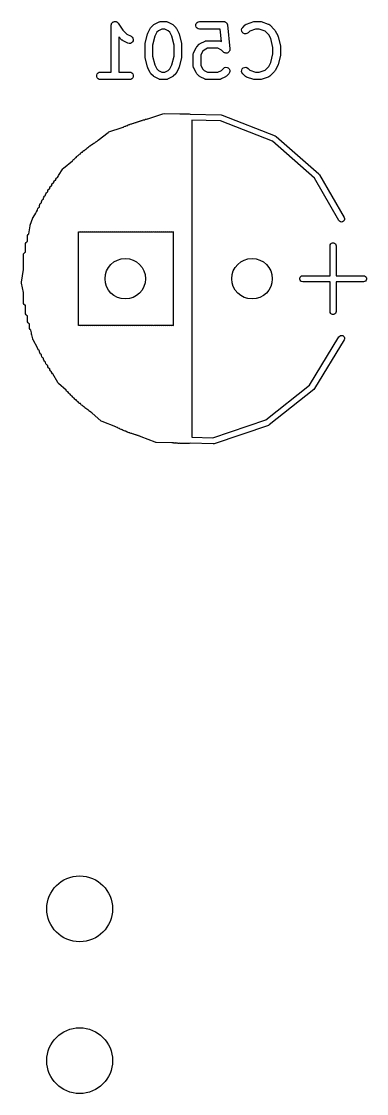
# Model space of a CAD drawing. Extents: x 25 to 326, y -201 to -21.
# Drawn here: x 276.35 to 283.16, y -132.15 to -110.97 of the extents above; entities that cross this region are included whole.
import ezdxf

# ---------------------------------------------------------------- set-up
doc = ezdxf.new("R2010")
doc.units = 0
doc.header["$MEASUREMENT"] = 0
doc.layers.add('BLACK', color=7, linetype='CONTINUOUS')

msp = doc.modelspace()

# ---------------------------------------------------------------- linework, layer by layer
at = {"layer": 'Black'}
for p, q in [((278.136, -111.002), (278.14, -110.994)), ((278.14, -110.994), (278.143, -110.992)), ((278.143, -110.992), (278.146, -110.988)), ((278.146, -110.988), (278.153, -110.983)), ((278.153, -110.983), (278.16, -110.977)), ((278.16, -110.977), (278.164, -110.976)), ((278.164, -110.976), (278.167, -110.974)), ((278.167, -110.974), (278.176, -110.972)), ((278.176, -110.972), (278.185, -110.969)), ((278.185, -110.969), (278.189, -110.969)), ((278.189, -110.969), (278.193, -110.968)), ((278.193, -110.968), (278.202, -110.969)), ((278.202, -110.969), (278.211, -110.969)), ((278.211, -110.969), (278.215, -110.97)), ((278.215, -110.97), (278.219, -110.97)), ((278.219, -110.97), (278.227, -110.974)), ((278.227, -110.974), (278.235, -110.977)), ((278.235, -110.977), (278.238, -110.98)), ((278.238, -110.98), (278.242, -110.982)), ((278.242, -110.982), (278.248, -110.988)), ((278.248, -110.988), (278.255, -110.994)), ((278.255, -110.994), (278.257, -110.998)), ((278.257, -110.998), (278.26, -111.001)), ((278.974, -111.023), (279.069, -110.975)), ((279.069, -110.975), (279.073, -110.974)), ((279.073, -110.974), (279.077, -110.972)), ((279.077, -110.972), (279.085, -110.97)), ((279.085, -110.97), (279.094, -110.968)), ((279.094, -110.968), (279.098, -110.968)), ((279.098, -110.968), (279.102, -110.967)), ((279.102, -110.967), (279.198, -110.967)), ((279.198, -110.967), (279.202, -110.968)), ((279.202, -110.968), (279.206, -110.968)), ((279.206, -110.968), (279.215, -110.97)), ((279.215, -110.97), (279.223, -110.972)), ((279.223, -110.972), (279.227, -110.974)), ((279.227, -110.974), (279.231, -110.975)), ((279.231, -110.975), (279.326, -111.023)), ((279.799, -111.005), (279.816, -110.985)), ((279.816, -110.985), (279.839, -110.972)), ((279.839, -110.972), (279.864, -110.967)), ((279.864, -110.967), (280.34, -110.967)), ((280.34, -110.967), (280.343, -110.968)), ((280.343, -110.968), (280.346, -110.968)), ((280.346, -110.968), (280.356, -110.97)), ((280.356, -110.97), (280.366, -110.972)), ((280.366, -110.972), (280.369, -110.973)), ((280.369, -110.973), (280.371, -110.974)), ((280.371, -110.974), (280.38, -110.98)), ((280.38, -110.98), (280.389, -110.985)), ((280.389, -110.985), (280.391, -110.987)), ((280.391, -110.987), (280.393, -110.989)), ((280.393, -110.989), (280.399, -110.997)), ((280.399, -110.997), (280.405, -111.005)), ((280.793, -111.019), (280.936, -110.971)), ((280.936, -110.971), (280.948, -110.969)), ((280.948, -110.969), (280.96, -110.967)), ((280.96, -110.967), (281.055, -110.967)), ((281.055, -110.967), (281.067, -110.969)), ((281.067, -110.969), (281.078, -110.971)), ((281.078, -110.971), (281.221, -111.019)), ((278.123, -111.034), (278.126, -111.026)), ((278.123, -111.038), (278.123, -111.034)), ((278.123, -111.042), (278.123, -111.038)), ((278.123, -111.967), (278.123, -111.042)), ((278.126, -111.026), (278.127, -111.017)), ((278.127, -111.017), (278.129, -111.013)), ((278.129, -111.013), (278.13, -111.009)), ((278.13, -111.009), (278.136, -111.002)), ((278.26, -111.001), (278.351, -111.137)), ((278.351, -111.137), (278.433, -111.219)), ((278.839, -111.215), (278.842, -111.207)), ((278.842, -111.207), (278.845, -111.199)), ((278.845, -111.199), (278.892, -111.104)), ((278.892, -111.104), (278.9, -111.094)), ((278.9, -111.094), (278.906, -111.085)), ((278.906, -111.085), (278.954, -111.037)), ((278.954, -111.037), (278.964, -111.03)), ((278.964, -111.03), (278.974, -111.023)), ((279.021, -111.182), (278.983, -111.259)), ((279.052, -111.152), (279.021, -111.182)), ((279.12, -111.117), (279.052, -111.152)), ((279.18, -111.117), (279.12, -111.117)), ((279.248, -111.152), (279.18, -111.117)), ((279.279, -111.182), (279.248, -111.152)), ((279.317, -111.259), (279.279, -111.182)), ((279.326, -111.023), (279.336, -111.03)), ((279.336, -111.03), (279.346, -111.037)), ((279.346, -111.037), (279.394, -111.085)), ((279.394, -111.085), (279.4, -111.094)), ((279.4, -111.094), (279.408, -111.104)), ((279.408, -111.104), (279.455, -111.199)), ((279.455, -111.199), (279.458, -111.207)), ((279.458, -111.207), (279.461, -111.215)), ((279.79, -111.029), (279.799, -111.005)), ((279.79, -111.055), (279.79, -111.029)), ((279.799, -111.08), (279.79, -111.055)), ((279.816, -111.1), (279.799, -111.08)), ((279.839, -111.113), (279.816, -111.1)), ((279.864, -111.117), (279.839, -111.113)), ((280.273, -111.117), (279.864, -111.117)), ((280.297, -111.366), (280.273, -111.117)), ((280.405, -111.005), (280.406, -111.008)), ((280.406, -111.008), (280.408, -111.01)), ((280.408, -111.01), (280.411, -111.02)), ((280.411, -111.02), (280.414, -111.029)), ((280.414, -111.029), (280.414, -111.032)), ((280.414, -111.032), (280.415, -111.035)), ((280.415, -111.035), (280.463, -111.511)), ((280.694, -111.131), (280.701, -111.106)), ((280.697, -111.157), (280.694, -111.131)), ((280.708, -111.181), (280.697, -111.157)), ((280.701, -111.106), (280.716, -111.085)), ((280.726, -111.199), (280.708, -111.181)), ((280.716, -111.085), (280.764, -111.037)), ((280.75, -111.21), (280.726, -111.199)), ((280.776, -111.212), (280.75, -111.21)), ((280.764, -111.037), (280.767, -111.034)), ((280.767, -111.034), (280.77, -111.031)), ((280.77, -111.031), (280.778, -111.027)), ((280.801, -111.206), (280.776, -111.212)), ((280.778, -111.027), (280.785, -111.022)), ((280.785, -111.022), (280.789, -111.021)), ((280.789, -111.021), (280.793, -111.019)), ((280.822, -111.191), (280.801, -111.206)), ((280.857, -111.156), (280.822, -111.191)), ((280.972, -111.117), (280.857, -111.156)), ((281.043, -111.117), (280.972, -111.117)), ((281.157, -111.156), (281.043, -111.117)), ((281.231, -111.23), (281.157, -111.156)), ((281.221, -111.019), (281.225, -111.021)), ((281.225, -111.021), (281.229, -111.022)), ((281.229, -111.022), (281.237, -111.027)), ((281.237, -111.027), (281.244, -111.031)), ((281.244, -111.031), (281.247, -111.034)), ((281.247, -111.034), (281.251, -111.037)), ((281.251, -111.037), (281.346, -111.132)), ((281.346, -111.132), (281.353, -111.142)), ((281.353, -111.142), (281.36, -111.152)), ((281.36, -111.152), (281.408, -111.247)), ((278.335, -111.334), (278.273, -111.271)), ((278.273, -111.271), (278.273, -111.967)), ((278.345, -111.34), (278.335, -111.334)), ((278.355, -111.348), (278.345, -111.34)), ((278.45, -111.395), (278.355, -111.348)), ((278.433, -111.219), (278.517, -111.261)), ((278.475, -111.403), (278.45, -111.395)), ((278.501, -111.401), (278.475, -111.403)), ((278.525, -111.391), (278.501, -111.401)), ((278.517, -111.261), (278.538, -111.277)), ((278.544, -111.373), (278.525, -111.391)), ((278.538, -111.277), (278.552, -111.298)), ((278.555, -111.349), (278.544, -111.373)), ((278.552, -111.298), (278.558, -111.324)), ((278.558, -111.324), (278.555, -111.349)), ((278.789, -111.423), (278.791, -111.414)), ((278.791, -111.414), (278.792, -111.405)), ((278.792, -111.405), (278.839, -111.215)), ((278.983, -111.259), (278.939, -111.433)), ((279.361, -111.433), (279.317, -111.259)), ((279.461, -111.215), (279.508, -111.405)), ((279.508, -111.405), (279.509, -111.414)), ((279.509, -111.414), (279.511, -111.423)), ((279.811, -111.466), (279.859, -111.418)), ((279.859, -111.418), (279.869, -111.411)), ((279.869, -111.411), (279.878, -111.404)), ((279.878, -111.404), (279.974, -111.356)), ((279.974, -111.356), (279.978, -111.355)), ((279.978, -111.355), (279.981, -111.353)), ((279.981, -111.353), (279.99, -111.351)), ((279.99, -111.351), (279.999, -111.349)), ((279.999, -111.349), (280.003, -111.349)), ((280.003, -111.349), (280.007, -111.348)), ((280.007, -111.348), (280.245, -111.348)), ((280.245, -111.348), (280.249, -111.349)), ((280.249, -111.349), (280.254, -111.349)), ((280.254, -111.349), (280.262, -111.351)), ((280.262, -111.351), (280.271, -111.353)), ((280.271, -111.353), (280.275, -111.355)), ((280.275, -111.355), (280.279, -111.356)), ((280.279, -111.356), (280.297, -111.366)), ((281.27, -111.307), (281.231, -111.23)), ((281.313, -111.48), (281.27, -111.307)), ((281.408, -111.247), (281.41, -111.255)), ((281.41, -111.255), (281.413, -111.262)), ((281.413, -111.262), (281.461, -111.453)), ((278.789, -111.661), (278.789, -111.423)), ((278.939, -111.433), (278.939, -111.652)), ((279.361, -111.652), (279.361, -111.433)), ((279.511, -111.423), (279.511, -111.661)), ((279.742, -111.605), (279.745, -111.597)), ((279.742, -111.61), (279.742, -111.605)), ((279.742, -111.614), (279.742, -111.61)), ((279.742, -111.852), (279.742, -111.614)), ((279.745, -111.597), (279.746, -111.588)), ((279.746, -111.588), (279.748, -111.584)), ((279.748, -111.584), (279.75, -111.58)), ((279.75, -111.58), (279.797, -111.485)), ((279.797, -111.485), (279.804, -111.475)), ((279.804, -111.475), (279.811, -111.466)), ((279.926, -111.563), (279.892, -111.632)), ((279.892, -111.632), (279.892, -111.834)), ((279.956, -111.533), (279.926, -111.563)), ((280.025, -111.498), (279.956, -111.533)), ((280.228, -111.498), (280.025, -111.498)), ((280.296, -111.533), (280.228, -111.498)), ((280.335, -111.572), (280.296, -111.533)), ((280.336, -111.572), (280.335, -111.572)), ((280.335, -111.572), (280.335, -111.572)), ((280.346, -111.579), (280.336, -111.572)), ((280.356, -111.587), (280.346, -111.579)), ((280.357, -111.587), (280.356, -111.587)), ((280.369, -111.59), (280.357, -111.587)), ((280.357, -111.587), (280.357, -111.587)), ((280.382, -111.593), (280.369, -111.59)), ((280.395, -111.592), (280.382, -111.593)), ((280.382, -111.593), (280.382, -111.593)), ((280.382, -111.593), (280.382, -111.593)), ((280.408, -111.591), (280.395, -111.592)), ((280.42, -111.585), (280.408, -111.591)), ((280.408, -111.591), (280.408, -111.591)), ((280.408, -111.591), (280.408, -111.591)), ((280.431, -111.58), (280.42, -111.585)), ((280.432, -111.579), (280.431, -111.58)), ((280.431, -111.58), (280.431, -111.58)), ((280.441, -111.57), (280.432, -111.579)), ((280.45, -111.562), (280.441, -111.57)), ((280.455, -111.549), (280.45, -111.561)), ((280.45, -111.561), (280.45, -111.561)), ((280.45, -111.561), (280.45, -111.562)), ((280.461, -111.538), (280.455, -111.549)), ((280.462, -111.524), (280.461, -111.537)), ((280.461, -111.537), (280.461, -111.538)), ((280.461, -111.538), (280.461, -111.538)), ((280.463, -111.512), (280.462, -111.524)), ((280.463, -111.511), (280.463, -111.512)), ((280.463, -111.512), (280.463, -111.512)), ((281.27, -111.778), (281.313, -111.605)), ((281.313, -111.605), (281.313, -111.48)), ((281.461, -111.632), (281.413, -111.822)), ((281.461, -111.453), (281.462, -111.462)), ((281.462, -111.623), (281.461, -111.632)), ((281.462, -111.462), (281.463, -111.471)), ((281.463, -111.614), (281.462, -111.623)), ((281.463, -111.471), (281.463, -111.614)), ((278.791, -111.67), (278.789, -111.661)), ((278.792, -111.68), (278.791, -111.67)), ((278.839, -111.87), (278.792, -111.68)), ((278.939, -111.652), (278.983, -111.826)), ((278.983, -111.826), (279.021, -111.903)), ((279.279, -111.903), (279.317, -111.826)), ((279.317, -111.826), (279.361, -111.652)), ((279.508, -111.68), (279.461, -111.87)), ((279.509, -111.67), (279.508, -111.68)), ((279.511, -111.661), (279.509, -111.67)), ((279.892, -111.834), (279.926, -111.903)), ((281.231, -111.855), (281.27, -111.778)), ((281.408, -111.838), (281.36, -111.933)), ((281.41, -111.83), (281.408, -111.838)), ((281.413, -111.822), (281.41, -111.83)), ((277.838, -112.029), (277.847, -112.005)), ((277.838, -112.055), (277.838, -112.029)), ((277.847, -112.08), (277.838, -112.055)), ((277.847, -112.005), (277.864, -111.985)), ((277.864, -111.985), (277.886, -111.972)), ((277.886, -111.972), (277.912, -111.967)), ((277.912, -111.967), (278.123, -111.967)), ((278.273, -111.967), (278.483, -111.967)), ((278.483, -111.967), (278.509, -111.972)), ((278.509, -111.972), (278.532, -111.985)), ((278.532, -111.985), (278.548, -112.005)), ((278.548, -112.005), (278.557, -112.029)), ((278.557, -112.055), (278.548, -112.08)), ((278.557, -112.029), (278.557, -112.055)), ((278.842, -111.878), (278.839, -111.87)), ((278.845, -111.885), (278.842, -111.878)), ((278.892, -111.981), (278.845, -111.885)), ((278.9, -111.99), (278.892, -111.981)), ((278.906, -112), (278.9, -111.99)), ((278.954, -112.048), (278.906, -112)), ((278.964, -112.055), (278.954, -112.048)), ((278.974, -112.062), (278.964, -112.055)), ((279.021, -111.903), (279.052, -111.933)), ((279.052, -111.933), (279.12, -111.967)), ((279.12, -111.967), (279.18, -111.967)), ((279.18, -111.967), (279.248, -111.933)), ((279.248, -111.933), (279.279, -111.903)), ((279.336, -112.055), (279.326, -112.062)), ((279.346, -112.048), (279.336, -112.055)), ((279.394, -112), (279.346, -112.048)), ((279.4, -111.99), (279.394, -112)), ((279.408, -111.981), (279.4, -111.99)), ((279.455, -111.885), (279.408, -111.981)), ((279.458, -111.878), (279.455, -111.885)), ((279.461, -111.87), (279.458, -111.878)), ((279.742, -111.856), (279.742, -111.852)), ((279.742, -111.86), (279.742, -111.856)), ((279.745, -111.869), (279.742, -111.86)), ((279.746, -111.878), (279.745, -111.869)), ((279.748, -111.881), (279.746, -111.878)), ((279.75, -111.885), (279.748, -111.881)), ((279.797, -111.981), (279.75, -111.885)), ((279.804, -111.99), (279.797, -111.981)), ((279.811, -112), (279.804, -111.99)), ((279.859, -112.048), (279.811, -112)), ((279.869, -112.055), (279.859, -112.048)), ((279.878, -112.062), (279.869, -112.055)), ((279.926, -111.903), (279.956, -111.933)), ((279.956, -111.933), (280.025, -111.967)), ((280.025, -111.967), (280.228, -111.967)), ((280.228, -111.967), (280.296, -111.933)), ((280.296, -111.933), (280.335, -111.894)), ((280.335, -111.894), (280.356, -111.879)), ((280.356, -111.879), (280.382, -111.872)), ((280.384, -112.055), (280.374, -112.062)), ((280.382, -111.872), (280.408, -111.875)), ((280.394, -112.048), (280.384, -112.055)), ((280.441, -112), (280.394, -112.048)), ((280.408, -111.875), (280.431, -111.886)), ((280.431, -111.886), (280.45, -111.904)), ((280.456, -111.979), (280.441, -112)), ((280.45, -111.904), (280.461, -111.928)), ((280.463, -111.954), (280.456, -111.979)), ((280.461, -111.928), (280.463, -111.954)), ((280.694, -111.954), (280.697, -111.928)), ((280.701, -111.979), (280.694, -111.954)), ((280.697, -111.928), (280.708, -111.904)), ((280.716, -112), (280.701, -111.979)), ((280.708, -111.904), (280.726, -111.886)), ((280.764, -112.048), (280.716, -112)), ((280.726, -111.886), (280.75, -111.875)), ((280.75, -111.875), (280.776, -111.872)), ((280.767, -112.05), (280.764, -112.048)), ((280.77, -112.054), (280.767, -112.05)), ((280.778, -112.058), (280.77, -112.054)), ((280.776, -111.872), (280.801, -111.879)), ((280.785, -112.063), (280.778, -112.058)), ((280.801, -111.879), (280.822, -111.894)), ((280.822, -111.894), (280.857, -111.929)), ((280.857, -111.929), (280.972, -111.967)), ((280.972, -111.967), (281.043, -111.967)), ((281.043, -111.967), (281.157, -111.929)), ((281.157, -111.929), (281.231, -111.855)), ((281.237, -112.058), (281.229, -112.063)), ((281.244, -112.054), (281.237, -112.058)), ((281.247, -112.05), (281.244, -112.054)), ((281.251, -112.048), (281.247, -112.05)), ((281.346, -111.953), (281.251, -112.048)), ((281.353, -111.943), (281.346, -111.953)), ((281.36, -111.933), (281.353, -111.943)), ((277.864, -112.1), (277.847, -112.08)), ((277.886, -112.113), (277.864, -112.1)), ((277.912, -112.117), (277.886, -112.113)), ((278.483, -112.117), (277.912, -112.117)), ((278.509, -112.113), (278.483, -112.117)), ((278.532, -112.1), (278.509, -112.113)), ((278.548, -112.08), (278.532, -112.1)), ((279.069, -112.109), (278.974, -112.062)), ((279.073, -112.111), (279.069, -112.109)), ((279.077, -112.113), (279.073, -112.111)), ((279.085, -112.114), (279.077, -112.113)), ((279.094, -112.117), (279.085, -112.114)), ((279.098, -112.117), (279.094, -112.117)), ((279.102, -112.117), (279.098, -112.117)), ((279.198, -112.117), (279.102, -112.117)), ((279.202, -112.117), (279.198, -112.117)), ((279.206, -112.117), (279.202, -112.117)), ((279.215, -112.114), (279.206, -112.117)), ((279.223, -112.113), (279.215, -112.114)), ((279.227, -112.111), (279.223, -112.113)), ((279.231, -112.109), (279.227, -112.111)), ((279.326, -112.062), (279.231, -112.109)), ((279.974, -112.109), (279.878, -112.062)), ((279.978, -112.111), (279.974, -112.109)), ((279.981, -112.113), (279.978, -112.111)), ((279.99, -112.114), (279.981, -112.113)), ((279.999, -112.117), (279.99, -112.114)), ((280.003, -112.117), (279.999, -112.117)), ((280.007, -112.117), (280.003, -112.117)), ((280.245, -112.117), (280.007, -112.117)), ((280.249, -112.117), (280.245, -112.117)), ((280.254, -112.117), (280.249, -112.117)), ((280.262, -112.114), (280.254, -112.117)), ((280.271, -112.113), (280.262, -112.114)), ((280.275, -112.111), (280.271, -112.113)), ((280.279, -112.109), (280.275, -112.111)), ((280.374, -112.062), (280.279, -112.109)), ((280.789, -112.064), (280.785, -112.063)), ((280.793, -112.066), (280.789, -112.064)), ((280.936, -112.114), (280.793, -112.066)), ((280.948, -112.115), (280.936, -112.114)), ((280.96, -112.117), (280.948, -112.115)), ((281.055, -112.117), (280.96, -112.117)), ((281.067, -112.115), (281.055, -112.117)), ((281.078, -112.114), (281.067, -112.115)), ((281.221, -112.066), (281.078, -112.114)), ((281.225, -112.064), (281.221, -112.066)), ((281.229, -112.063), (281.225, -112.064)), ((278.779, -112.908), (278.799, -112.901)), ((278.799, -112.901), (278.815, -112.901)), ((278.815, -112.901), (278.816, -112.9)), ((278.816, -112.9), (278.819, -112.898)), ((278.819, -112.898), (278.839, -112.891)), ((278.839, -112.891), (278.844, -112.891)), ((278.844, -112.891), (279.143, -112.79)), ((279.143, -112.79), (279.164, -112.787)), ((279.164, -112.787), (279.164, -112.787)), ((279.164, -112.787), (279.478, -112.794)), ((279.478, -112.794), (279.48, -112.794)), ((279.48, -112.794), (279.5, -112.794)), ((279.5, -112.794), (279.503, -112.795)), ((279.503, -112.795), (279.513, -112.795)), ((279.513, -112.795), (279.52, -112.793)), ((279.52, -112.793), (279.54, -112.793)), ((279.54, -112.793), (279.547, -112.795)), ((279.547, -112.795), (279.56, -112.791)), ((279.56, -112.791), (279.58, -112.791)), ((279.58, -112.791), (279.59, -112.794)), ((279.59, -112.794), (279.6, -112.791)), ((279.6, -112.791), (279.62, -112.791)), ((279.62, -112.791), (279.63, -112.794)), ((279.63, -112.794), (279.64, -112.791)), ((279.64, -112.791), (279.66, -112.791)), ((279.66, -112.791), (279.68, -112.798)), ((279.68, -112.798), (279.681, -112.799)), ((279.681, -112.799), (280.289, -112.813)), ((280.289, -112.813), (280.309, -112.817)), ((280.309, -112.817), (281.357, -113.227)), ((278.077, -113.15), (278.338, -113.062)), ((278.338, -113.062), (278.339, -113.061)), ((278.339, -113.061), (278.359, -113.054)), ((278.359, -113.054), (278.362, -113.054)), ((278.362, -113.054), (278.371, -113.051)), ((278.371, -113.051), (278.379, -113.044)), ((278.379, -113.044), (278.399, -113.037)), ((278.399, -113.037), (278.408, -113.037)), ((278.408, -113.037), (278.419, -113.028)), ((278.419, -113.028), (278.439, -113.021)), ((278.439, -113.021), (278.448, -113.021)), ((278.448, -113.021), (278.459, -113.012)), ((278.459, -113.012), (278.479, -113.005)), ((278.479, -113.005), (278.49, -113.005)), ((278.49, -113.005), (278.499, -112.997)), ((278.499, -112.997), (278.519, -112.99)), ((278.519, -112.99), (278.531, -112.99)), ((278.531, -112.99), (278.539, -112.983)), ((278.539, -112.983), (278.559, -112.976)), ((278.559, -112.976), (278.571, -112.976)), ((278.571, -112.976), (278.579, -112.969)), ((278.579, -112.969), (278.599, -112.962)), ((278.599, -112.962), (278.612, -112.962)), ((278.612, -112.962), (278.619, -112.956)), ((278.619, -112.956), (278.639, -112.949)), ((278.639, -112.949), (278.652, -112.949)), ((278.652, -112.949), (278.659, -112.943)), ((278.659, -112.943), (278.679, -112.936)), ((278.679, -112.936), (278.693, -112.936)), ((278.693, -112.936), (278.699, -112.931)), ((278.699, -112.931), (278.719, -112.924)), ((278.719, -112.924), (278.733, -112.924)), ((278.733, -112.924), (278.739, -112.919)), ((278.739, -112.919), (278.759, -112.912)), ((278.759, -112.912), (278.774, -112.912)), ((278.774, -112.912), (278.779, -112.908)), ((280.275, -112.933), (279.71, -112.92)), ((279.71, -112.92), (279.71, -119.183)), ((281.304, -113.335), (280.275, -112.933)), ((277.843, -113.33), (277.859, -113.317)), ((277.859, -113.317), (277.865, -113.315)), ((277.865, -113.315), (278.059, -113.16)), ((278.059, -113.16), (278.068, -113.155)), ((278.059, -113.16), (278.059, -113.16)), ((278.068, -113.155), (278.077, -113.15)), ((278.077, -113.15), (278.077, -113.15)), ((281.357, -113.227), (281.375, -113.238)), ((281.375, -113.238), (282.22, -113.981)), ((277.555, -113.547), (277.563, -113.533)), ((277.563, -113.533), (277.579, -113.52)), ((277.579, -113.52), (277.596, -113.514)), ((277.596, -113.514), (277.603, -113.501)), ((277.603, -113.501), (277.619, -113.488)), ((277.619, -113.488), (277.637, -113.481)), ((277.637, -113.481), (277.643, -113.471)), ((277.643, -113.471), (277.659, -113.458)), ((277.659, -113.458), (277.677, -113.451)), ((277.677, -113.451), (277.683, -113.441)), ((277.683, -113.441), (277.699, -113.428)), ((277.699, -113.428), (277.718, -113.421)), ((277.718, -113.421), (277.723, -113.412)), ((277.723, -113.412), (277.739, -113.399)), ((277.739, -113.399), (277.759, -113.392)), ((277.759, -113.392), (277.763, -113.384)), ((277.759, -113.392), (277.759, -113.392)), ((277.763, -113.384), (277.779, -113.371)), ((277.779, -113.371), (277.799, -113.364)), ((277.799, -113.364), (277.803, -113.357)), ((277.799, -113.364), (277.799, -113.364)), ((277.803, -113.357), (277.819, -113.344)), ((277.819, -113.344), (277.837, -113.338)), ((277.837, -113.338), (277.841, -113.334)), ((277.841, -113.334), (277.843, -113.33)), ((282.133, -114.065), (281.304, -113.335)), ((277.18, -113.863), (277.356, -113.722)), ((277.356, -113.722), (277.363, -113.71)), ((277.363, -113.71), (277.379, -113.697)), ((277.379, -113.697), (277.392, -113.692)), ((277.392, -113.692), (277.393, -113.69)), ((277.393, -113.69), (277.403, -113.672)), ((277.403, -113.672), (277.419, -113.659)), ((277.419, -113.659), (277.433, -113.654)), ((277.433, -113.654), (277.443, -113.636)), ((277.443, -113.636), (277.459, -113.623)), ((277.459, -113.623), (277.473, -113.618)), ((277.473, -113.618), (277.483, -113.6)), ((277.483, -113.6), (277.499, -113.587)), ((277.499, -113.587), (277.514, -113.581)), ((277.514, -113.581), (277.523, -113.566)), ((277.523, -113.566), (277.539, -113.553)), ((277.539, -113.553), (277.555, -113.547)), ((277.084, -114.014), (277.166, -113.879)), ((277.166, -113.879), (277.174, -113.87)), ((277.166, -113.879), (277.166, -113.879)), ((277.174, -113.87), (277.18, -113.863)), ((277.18, -113.863), (277.18, -113.863)), ((276.953, -114.19), (276.963, -114.172)), ((276.963, -114.172), (276.979, -114.159)), ((276.979, -114.159), (276.989, -114.155)), ((276.989, -114.155), (276.993, -114.135)), ((276.993, -114.135), (277.003, -114.117)), ((277.003, -114.117), (277.019, -114.104)), ((277.019, -114.104), (277.03, -114.1)), ((277.03, -114.1), (277.033, -114.083)), ((277.033, -114.083), (277.043, -114.065)), ((277.043, -114.065), (277.059, -114.052)), ((277.059, -114.052), (277.061, -114.051)), ((277.061, -114.051), (277.075, -114.029)), ((277.075, -114.029), (277.083, -114.014)), ((277.083, -114.014), (277.084, -114.014)), ((282.616, -114.9), (282.133, -114.065)), ((282.22, -113.981), (282.226, -113.989)), ((282.226, -113.989), (282.232, -113.996)), ((282.232, -113.996), (282.719, -114.84)), ((276.829, -114.392), (276.833, -114.371)), ((276.833, -114.371), (276.843, -114.353)), ((276.843, -114.353), (276.859, -114.34)), ((276.859, -114.34), (276.869, -114.336)), ((276.869, -114.329), (276.873, -114.308)), ((276.869, -114.336), (276.869, -114.329)), ((276.873, -114.308), (276.883, -114.29)), ((276.883, -114.29), (276.899, -114.277)), ((276.899, -114.277), (276.909, -114.273)), ((276.909, -114.269), (276.913, -114.248)), ((276.909, -114.273), (276.909, -114.269)), ((276.913, -114.248), (276.923, -114.23)), ((276.923, -114.23), (276.939, -114.217)), ((276.939, -114.217), (276.949, -114.213)), ((276.949, -114.211), (276.953, -114.19)), ((276.949, -114.213), (276.949, -114.211)), ((276.709, -114.605), (276.713, -114.584)), ((276.713, -114.584), (276.723, -114.566)), ((276.723, -114.566), (276.739, -114.553)), ((276.739, -114.553), (276.749, -114.549)), ((276.749, -114.53), (276.753, -114.509)), ((276.749, -114.549), (276.749, -114.53)), ((276.753, -114.509), (276.763, -114.491)), ((276.763, -114.491), (276.779, -114.478)), ((276.779, -114.478), (276.789, -114.474)), ((276.789, -114.459), (276.793, -114.438)), ((276.789, -114.474), (276.789, -114.459)), ((276.793, -114.438), (276.803, -114.42)), ((276.803, -114.42), (276.819, -114.407)), ((276.819, -114.407), (276.829, -114.403)), ((276.829, -114.403), (276.829, -114.392)), ((276.581, -114.84), (276.632, -114.756)), ((276.632, -114.756), (276.633, -114.751)), ((276.633, -114.751), (276.643, -114.733)), ((276.643, -114.733), (276.648, -114.729)), ((276.648, -114.729), (276.669, -114.695)), ((276.669, -114.686), (276.673, -114.665)), ((276.669, -114.695), (276.669, -114.686)), ((276.673, -114.665), (276.683, -114.647)), ((276.683, -114.647), (276.699, -114.634)), ((276.699, -114.634), (276.708, -114.631)), ((276.708, -114.631), (276.709, -114.629)), ((276.709, -114.629), (276.709, -114.605)), ((276.496, -115.166), (276.521, -115.004)), ((276.521, -115.004), (276.523, -114.999)), ((276.523, -114.999), (276.524, -114.993)), ((276.524, -114.993), (276.576, -114.849)), ((276.576, -114.849), (276.579, -114.844)), ((276.579, -114.844), (276.581, -114.84)), ((282.629, -114.916), (282.616, -114.9)), ((282.647, -114.926), (282.629, -114.916)), ((282.667, -114.93), (282.647, -114.926)), ((282.688, -114.926), (282.667, -114.93)), ((282.706, -114.916), (282.688, -114.926)), ((282.719, -114.9), (282.706, -114.916)), ((282.719, -114.84), (282.727, -114.86)), ((282.727, -114.88), (282.719, -114.9)), ((282.727, -114.86), (282.727, -114.88)), ((276.469, -115.216), (276.473, -115.195)), ((276.469, -115.318), (276.469, -115.216)), ((276.473, -115.195), (276.483, -115.177)), ((276.483, -115.177), (276.496, -115.166)), ((277.479, -115.129), (277.469, -115.126)), ((277.469, -115.126), (277.469, -116.974)), ((277.499, -115.129), (277.479, -115.129)), ((277.509, -115.126), (277.499, -115.129)), ((277.519, -115.129), (277.509, -115.126)), ((277.539, -115.129), (277.519, -115.129)), ((277.549, -115.126), (277.539, -115.129)), ((277.559, -115.129), (277.549, -115.126)), ((277.579, -115.129), (277.559, -115.129)), ((277.589, -115.126), (277.579, -115.129)), ((277.599, -115.129), (277.589, -115.126)), ((277.619, -115.129), (277.599, -115.129)), ((277.629, -115.126), (277.619, -115.129)), ((277.639, -115.129), (277.629, -115.126)), ((277.659, -115.129), (277.639, -115.129)), ((277.669, -115.126), (277.659, -115.129)), ((277.679, -115.129), (277.669, -115.126)), ((277.699, -115.129), (277.679, -115.129)), ((277.709, -115.126), (277.699, -115.129)), ((277.719, -115.129), (277.709, -115.126)), ((277.739, -115.129), (277.719, -115.129)), ((277.749, -115.126), (277.739, -115.129)), ((277.759, -115.129), (277.749, -115.126)), ((277.779, -115.129), (277.759, -115.129)), ((277.789, -115.126), (277.779, -115.129)), ((277.799, -115.129), (277.789, -115.126)), ((277.819, -115.129), (277.799, -115.129)), ((277.829, -115.126), (277.819, -115.129)), ((277.839, -115.129), (277.829, -115.126)), ((277.859, -115.129), (277.839, -115.129)), ((277.869, -115.126), (277.859, -115.129)), ((277.879, -115.129), (277.869, -115.126)), ((277.899, -115.129), (277.879, -115.129)), ((277.909, -115.126), (277.899, -115.129)), ((277.919, -115.129), (277.909, -115.126)), ((277.939, -115.129), (277.919, -115.129)), ((277.949, -115.126), (277.939, -115.129)), ((277.959, -115.129), (277.949, -115.126)), ((277.979, -115.129), (277.959, -115.129)), ((277.989, -115.126), (277.979, -115.129)), ((277.999, -115.129), (277.989, -115.126)), ((278.019, -115.129), (277.999, -115.129)), ((278.029, -115.126), (278.019, -115.129)), ((278.039, -115.129), (278.029, -115.126)), ((278.059, -115.129), (278.039, -115.129)), ((278.069, -115.126), (278.059, -115.129)), ((278.079, -115.129), (278.069, -115.126)), ((278.099, -115.129), (278.079, -115.129)), ((278.109, -115.126), (278.099, -115.129)), ((278.119, -115.129), (278.109, -115.126)), ((278.139, -115.129), (278.119, -115.129)), ((278.149, -115.126), (278.139, -115.129)), ((278.159, -115.129), (278.149, -115.126)), ((278.179, -115.129), (278.159, -115.129)), ((278.189, -115.126), (278.179, -115.129)), ((278.199, -115.129), (278.189, -115.126)), ((278.219, -115.129), (278.199, -115.129)), ((278.229, -115.126), (278.219, -115.129)), ((278.239, -115.129), (278.229, -115.126)), ((278.259, -115.129), (278.239, -115.129)), ((278.269, -115.126), (278.259, -115.129)), ((278.279, -115.129), (278.269, -115.126)), ((278.299, -115.129), (278.279, -115.129)), ((278.309, -115.126), (278.299, -115.129)), ((278.319, -115.129), (278.309, -115.126)), ((278.339, -115.129), (278.319, -115.129)), ((278.349, -115.126), (278.339, -115.129)), ((278.359, -115.129), (278.349, -115.126)), ((278.379, -115.129), (278.359, -115.129)), ((278.389, -115.126), (278.379, -115.129)), ((278.399, -115.129), (278.389, -115.126)), ((278.419, -115.129), (278.399, -115.129)), ((278.429, -115.126), (278.419, -115.129)), ((278.439, -115.129), (278.429, -115.126)), ((278.459, -115.129), (278.439, -115.129)), ((278.469, -115.126), (278.459, -115.129)), ((278.479, -115.129), (278.469, -115.126)), ((278.499, -115.129), (278.479, -115.129)), ((278.509, -115.126), (278.499, -115.129)), ((278.519, -115.129), (278.509, -115.126)), ((278.539, -115.129), (278.519, -115.129)), ((278.549, -115.126), (278.539, -115.129)), ((278.559, -115.129), (278.549, -115.126)), ((278.579, -115.129), (278.559, -115.129)), ((278.589, -115.126), (278.579, -115.129)), ((278.599, -115.129), (278.589, -115.126)), ((278.619, -115.129), (278.599, -115.129)), ((278.629, -115.126), (278.619, -115.129)), ((278.639, -115.129), (278.629, -115.126)), ((278.659, -115.129), (278.639, -115.129)), ((278.669, -115.126), (278.659, -115.129)), ((278.679, -115.129), (278.669, -115.126)), ((278.699, -115.129), (278.679, -115.129)), ((278.709, -115.126), (278.699, -115.129)), ((278.719, -115.129), (278.709, -115.126)), ((278.739, -115.129), (278.719, -115.129)), ((278.749, -115.126), (278.739, -115.129)), ((278.759, -115.129), (278.749, -115.126)), ((278.779, -115.129), (278.759, -115.129)), ((278.789, -115.126), (278.779, -115.129)), ((278.799, -115.129), (278.789, -115.126)), ((278.819, -115.129), (278.799, -115.129)), ((278.829, -115.126), (278.819, -115.129)), ((278.839, -115.129), (278.829, -115.126)), ((278.859, -115.129), (278.839, -115.129)), ((278.869, -115.126), (278.859, -115.129)), ((278.879, -115.129), (278.869, -115.126)), ((278.899, -115.129), (278.879, -115.129)), ((278.909, -115.126), (278.899, -115.129)), ((278.919, -115.129), (278.909, -115.126)), ((278.939, -115.129), (278.919, -115.129)), ((278.95, -115.125), (278.939, -115.129)), ((278.96, -115.129), (278.95, -115.125)), ((278.98, -115.129), (278.96, -115.129)), ((278.99, -115.126), (278.98, -115.129)), ((279, -115.129), (278.99, -115.126)), ((279.02, -115.129), (279, -115.129)), ((279.03, -115.126), (279.02, -115.129)), ((279.04, -115.129), (279.03, -115.126)), ((279.06, -115.129), (279.04, -115.129)), ((279.07, -115.126), (279.06, -115.129)), ((279.08, -115.129), (279.07, -115.126)), ((279.1, -115.129), (279.08, -115.129)), ((279.11, -115.126), (279.1, -115.129)), ((279.12, -115.129), (279.11, -115.126)), ((279.14, -115.129), (279.12, -115.129)), ((279.15, -115.126), (279.14, -115.129)), ((279.16, -115.129), (279.15, -115.126)), ((279.18, -115.129), (279.16, -115.129)), ((279.19, -115.126), (279.18, -115.129)), ((279.2, -115.129), (279.19, -115.126)), ((279.22, -115.129), (279.2, -115.129)), ((279.23, -115.126), (279.22, -115.129)), ((279.24, -115.129), (279.23, -115.126)), ((279.26, -115.129), (279.24, -115.129)), ((279.27, -115.126), (279.26, -115.129)), ((279.28, -115.129), (279.27, -115.126)), ((279.3, -115.129), (279.28, -115.129)), ((279.31, -115.126), (279.3, -115.129)), ((279.32, -115.129), (279.31, -115.126)), ((279.34, -115.129), (279.32, -115.129)), ((279.35, -115.126), (279.34, -115.129)), ((279.35, -116.974), (279.35, -115.126)), ((276.429, -115.374), (276.433, -115.353)), ((276.429, -115.526), (276.429, -115.374)), ((276.433, -115.353), (276.443, -115.335)), ((276.443, -115.335), (276.459, -115.322)), ((276.459, -115.322), (276.469, -115.318)), ((282.44, -115.4), (282.444, -115.379)), ((282.44, -115.99), (282.44, -115.4)), ((282.444, -115.379), (282.454, -115.361)), ((282.454, -115.361), (282.47, -115.348)), ((282.47, -115.348), (282.49, -115.341)), ((282.49, -115.341), (282.51, -115.341)), ((282.51, -115.341), (282.53, -115.348)), ((282.53, -115.348), (282.546, -115.361)), ((282.546, -115.361), (282.556, -115.379)), ((282.556, -115.379), (282.56, -115.4)), ((282.56, -115.4), (282.56, -115.99)), ((276.389, -115.582), (276.393, -115.561)), ((276.389, -115.871), (276.389, -115.582)), ((276.393, -115.561), (276.403, -115.543)), ((276.403, -115.543), (276.419, -115.53)), ((276.419, -115.53), (276.429, -115.526)), ((276.352, -116.117), (276.389, -115.871)), ((281.841, -116.04), (281.848, -116.02)), ((281.841, -116.06), (281.841, -116.04)), ((281.848, -116.08), (281.841, -116.06)), ((281.848, -116.02), (281.861, -116.004)), ((281.861, -116.096), (281.848, -116.08)), ((281.861, -116.004), (281.879, -115.994)), ((281.879, -115.994), (281.9, -115.99)), ((281.9, -115.99), (282.44, -115.99)), ((282.56, -115.99), (283.1, -115.99)), ((283.1, -115.99), (283.121, -115.994)), ((283.121, -115.994), (283.139, -116.004)), ((283.139, -116.004), (283.152, -116.02)), ((283.152, -116.08), (283.139, -116.096)), ((283.152, -116.02), (283.159, -116.04)), ((283.159, -116.06), (283.152, -116.08)), ((283.159, -116.04), (283.159, -116.06)), ((276.352, -116.126), (276.352, -116.117)), ((276.352, -116.117), (276.352, -116.117)), ((276.352, -116.138), (276.352, -116.126)), ((276.389, -116.322), (276.352, -116.138)), ((276.352, -116.138), (276.352, -116.138)), ((281.879, -116.106), (281.861, -116.096)), ((281.9, -116.11), (281.879, -116.106)), ((282.44, -116.11), (281.9, -116.11)), ((282.44, -116.7), (282.44, -116.11)), ((283.1, -116.11), (282.56, -116.11)), ((282.56, -116.11), (282.56, -116.7)), ((283.121, -116.106), (283.1, -116.11)), ((283.139, -116.096), (283.121, -116.106)), ((276.389, -116.518), (276.389, -116.322)), ((276.393, -116.539), (276.389, -116.518)), ((276.403, -116.557), (276.393, -116.539)), ((276.419, -116.57), (276.403, -116.557)), ((276.429, -116.574), (276.419, -116.57)), ((276.429, -116.726), (276.429, -116.574)), ((282.444, -116.721), (282.44, -116.7)), ((282.56, -116.7), (282.556, -116.721)), ((276.433, -116.747), (276.429, -116.726)), ((276.443, -116.765), (276.433, -116.747)), ((276.459, -116.778), (276.443, -116.765)), ((276.469, -116.782), (276.459, -116.778)), ((276.469, -116.884), (276.469, -116.782)), ((276.473, -116.905), (276.469, -116.884)), ((276.483, -116.923), (276.473, -116.905)), ((276.499, -116.936), (276.483, -116.923)), ((282.454, -116.739), (282.444, -116.721)), ((282.47, -116.752), (282.454, -116.739)), ((282.49, -116.759), (282.47, -116.752)), ((282.51, -116.759), (282.49, -116.759)), ((282.53, -116.752), (282.51, -116.759)), ((282.546, -116.739), (282.53, -116.752)), ((282.556, -116.721), (282.546, -116.739)), ((276.509, -116.94), (276.499, -116.936)), ((276.509, -117.016), (276.509, -116.94)), ((276.513, -117.037), (276.509, -117.016)), ((276.523, -117.055), (276.513, -117.037)), ((276.539, -117.068), (276.523, -117.055)), ((276.549, -117.12), (276.539, -117.068)), ((276.549, -117.131), (276.549, -117.12)), ((276.553, -117.152), (276.549, -117.131)), ((277.469, -116.974), (277.479, -116.971)), ((277.479, -116.971), (277.499, -116.971)), ((277.499, -116.971), (277.509, -116.974)), ((277.509, -116.974), (277.519, -116.971)), ((277.519, -116.971), (277.539, -116.971)), ((277.539, -116.971), (277.549, -116.974)), ((277.549, -116.974), (277.559, -116.971)), ((277.559, -116.971), (277.579, -116.971)), ((277.579, -116.971), (277.589, -116.974)), ((277.589, -116.974), (277.599, -116.971)), ((277.599, -116.971), (277.619, -116.971)), ((277.619, -116.971), (277.629, -116.974)), ((277.629, -116.974), (277.639, -116.971)), ((277.639, -116.971), (277.659, -116.971)), ((277.659, -116.971), (277.669, -116.974)), ((277.669, -116.974), (277.679, -116.971)), ((277.679, -116.971), (277.699, -116.971)), ((277.699, -116.971), (277.709, -116.974)), ((277.709, -116.974), (277.719, -116.971)), ((277.719, -116.971), (277.739, -116.971)), ((277.739, -116.971), (277.749, -116.974)), ((277.749, -116.974), (277.759, -116.971)), ((277.759, -116.971), (277.779, -116.971)), ((277.779, -116.971), (277.789, -116.974)), ((277.789, -116.974), (277.799, -116.971)), ((277.799, -116.971), (277.819, -116.971)), ((277.819, -116.971), (277.829, -116.974)), ((277.829, -116.974), (277.839, -116.971)), ((277.839, -116.971), (277.859, -116.971)), ((277.859, -116.971), (277.869, -116.974)), ((277.869, -116.974), (277.879, -116.971)), ((277.879, -116.971), (277.899, -116.971)), ((277.899, -116.971), (277.909, -116.974)), ((277.909, -116.974), (277.919, -116.971)), ((277.919, -116.971), (277.939, -116.971)), ((277.939, -116.971), (277.949, -116.974)), ((277.949, -116.974), (277.959, -116.971)), ((277.959, -116.971), (277.979, -116.971)), ((277.979, -116.971), (277.989, -116.974)), ((277.989, -116.974), (277.999, -116.971)), ((277.999, -116.971), (278.019, -116.971)), ((278.019, -116.971), (278.029, -116.974)), ((278.029, -116.974), (278.039, -116.971)), ((278.039, -116.971), (278.059, -116.971)), ((278.059, -116.971), (278.069, -116.974)), ((278.069, -116.974), (278.079, -116.971)), ((278.079, -116.971), (278.099, -116.971)), ((278.099, -116.971), (278.109, -116.974)), ((278.109, -116.974), (278.119, -116.971)), ((278.119, -116.971), (278.139, -116.971)), ((278.139, -116.971), (278.149, -116.974)), ((278.149, -116.974), (278.159, -116.971)), ((278.159, -116.971), (278.179, -116.971)), ((278.179, -116.971), (278.189, -116.974)), ((278.189, -116.974), (278.199, -116.971)), ((278.199, -116.971), (278.219, -116.971)), ((278.219, -116.971), (278.229, -116.974)), ((278.229, -116.974), (278.239, -116.971)), ((278.239, -116.971), (278.259, -116.971)), ((278.259, -116.971), (278.269, -116.974)), ((278.269, -116.974), (278.279, -116.971)), ((278.279, -116.971), (278.299, -116.971)), ((278.299, -116.971), (278.309, -116.974)), ((278.309, -116.974), (278.319, -116.971)), ((278.319, -116.971), (278.339, -116.971)), ((278.339, -116.971), (278.349, -116.974)), ((278.349, -116.974), (278.359, -116.971)), ((278.359, -116.971), (278.379, -116.971)), ((278.379, -116.971), (278.389, -116.974)), ((278.389, -116.974), (278.399, -116.971)), ((278.399, -116.971), (278.419, -116.971)), ((278.419, -116.971), (278.429, -116.974)), ((278.429, -116.974), (278.439, -116.971)), ((278.439, -116.971), (278.459, -116.971)), ((278.459, -116.971), (278.469, -116.974)), ((278.469, -116.974), (278.479, -116.971)), ((278.479, -116.971), (278.499, -116.971)), ((278.499, -116.971), (278.509, -116.974)), ((278.509, -116.974), (278.519, -116.971)), ((278.519, -116.971), (278.539, -116.971)), ((278.539, -116.971), (278.549, -116.974)), ((278.549, -116.974), (278.559, -116.971)), ((278.559, -116.971), (278.579, -116.971)), ((278.579, -116.971), (278.589, -116.974)), ((278.589, -116.974), (278.599, -116.971)), ((278.599, -116.971), (278.619, -116.971)), ((278.619, -116.971), (278.629, -116.974)), ((278.629, -116.974), (278.639, -116.971)), ((278.639, -116.971), (278.659, -116.971)), ((278.659, -116.971), (278.669, -116.974)), ((278.669, -116.974), (278.679, -116.971)), ((278.679, -116.971), (278.699, -116.971)), ((278.699, -116.971), (278.709, -116.974)), ((278.709, -116.974), (278.719, -116.971)), ((278.719, -116.971), (278.739, -116.971)), ((278.739, -116.971), (278.749, -116.974)), ((278.749, -116.974), (278.759, -116.971)), ((278.759, -116.971), (278.779, -116.971)), ((278.779, -116.971), (278.789, -116.974)), ((278.789, -116.974), (278.799, -116.971)), ((278.799, -116.971), (278.819, -116.971)), ((278.819, -116.971), (278.829, -116.974)), ((278.829, -116.974), (278.839, -116.971)), ((278.839, -116.971), (278.859, -116.971)), ((278.859, -116.971), (278.869, -116.974)), ((278.869, -116.974), (278.879, -116.971)), ((278.879, -116.971), (278.899, -116.971)), ((278.899, -116.971), (278.909, -116.974)), ((278.909, -116.974), (278.919, -116.971)), ((278.919, -116.971), (278.939, -116.971)), ((278.939, -116.971), (278.95, -116.975)), ((278.95, -116.975), (278.96, -116.971)), ((278.96, -116.971), (278.98, -116.971)), ((278.98, -116.971), (278.99, -116.974)), ((278.99, -116.974), (279, -116.971)), ((279, -116.971), (279.02, -116.971)), ((279.02, -116.971), (279.03, -116.974)), ((279.03, -116.974), (279.04, -116.971)), ((279.04, -116.971), (279.06, -116.971)), ((279.06, -116.971), (279.07, -116.974)), ((279.07, -116.974), (279.08, -116.971)), ((279.08, -116.971), (279.1, -116.971)), ((279.1, -116.971), (279.11, -116.974)), ((279.11, -116.974), (279.12, -116.971)), ((279.12, -116.971), (279.14, -116.971)), ((279.14, -116.971), (279.15, -116.974)), ((279.15, -116.974), (279.16, -116.971)), ((279.16, -116.971), (279.18, -116.971)), ((279.18, -116.971), (279.19, -116.974)), ((279.19, -116.974), (279.2, -116.971)), ((279.2, -116.971), (279.22, -116.971)), ((279.22, -116.971), (279.23, -116.974)), ((279.23, -116.974), (279.24, -116.971)), ((279.24, -116.971), (279.26, -116.971)), ((279.26, -116.971), (279.27, -116.974)), ((279.27, -116.974), (279.28, -116.971)), ((279.28, -116.971), (279.3, -116.971)), ((279.3, -116.971), (279.31, -116.974)), ((279.31, -116.974), (279.32, -116.971)), ((279.32, -116.971), (279.34, -116.971)), ((279.34, -116.971), (279.35, -116.974)), ((276.557, -117.159), (276.553, -117.152)), ((276.573, -117.241), (276.557, -117.159)), ((276.577, -117.25), (276.573, -117.241)), ((276.58, -117.259), (276.577, -117.25)), ((276.669, -117.413), (276.58, -117.259)), ((282.036, -118.151), (282.616, -117.199)), ((282.719, -117.261), (282.133, -118.222)), ((282.616, -117.199), (282.63, -117.183)), ((282.63, -117.183), (282.648, -117.173)), ((282.648, -117.173), (282.669, -117.17)), ((282.669, -117.17), (282.689, -117.174)), ((282.689, -117.174), (282.707, -117.185)), ((282.707, -117.185), (282.72, -117.201)), ((282.726, -117.242), (282.719, -117.261)), ((282.72, -117.201), (282.727, -117.221)), ((282.727, -117.221), (282.726, -117.242)), ((276.669, -117.414), (276.669, -117.413)), ((276.673, -117.435), (276.669, -117.414)), ((276.683, -117.453), (276.673, -117.435)), ((276.699, -117.466), (276.683, -117.453)), ((276.7, -117.466), (276.699, -117.466)), ((276.709, -117.482), (276.7, -117.466)), ((276.709, -117.495), (276.709, -117.482)), ((276.713, -117.516), (276.709, -117.495)), ((276.723, -117.534), (276.713, -117.516)), ((276.739, -117.547), (276.723, -117.534)), ((276.748, -117.55), (276.739, -117.547)), ((276.749, -117.552), (276.748, -117.55)), ((276.749, -117.57), (276.749, -117.552)), ((276.753, -117.591), (276.749, -117.57)), ((276.763, -117.609), (276.753, -117.591)), ((276.779, -117.622), (276.763, -117.609)), ((276.789, -117.626), (276.779, -117.622)), ((276.789, -117.641), (276.789, -117.626)), ((276.793, -117.662), (276.789, -117.641)), ((276.803, -117.68), (276.793, -117.662)), ((276.819, -117.693), (276.803, -117.68)), ((276.829, -117.697), (276.819, -117.693)), ((276.829, -117.708), (276.829, -117.697)), ((276.833, -117.729), (276.829, -117.708)), ((276.843, -117.747), (276.833, -117.729)), ((276.859, -117.76), (276.843, -117.747)), ((276.869, -117.764), (276.859, -117.76)), ((276.869, -117.771), (276.869, -117.764)), ((276.873, -117.792), (276.869, -117.771)), ((276.883, -117.81), (276.873, -117.792)), ((276.899, -117.823), (276.883, -117.81)), ((276.907, -117.826), (276.899, -117.823)), ((276.909, -117.829), (276.907, -117.826)), ((276.909, -117.831), (276.909, -117.829)), ((276.913, -117.852), (276.909, -117.831)), ((276.923, -117.87), (276.913, -117.852)), ((276.939, -117.883), (276.923, -117.87)), ((276.941, -117.884), (276.939, -117.883)), ((276.951, -117.902), (276.941, -117.884)), ((276.953, -117.91), (276.951, -117.902)), ((276.963, -117.928), (276.953, -117.91)), ((276.969, -117.932), (276.963, -117.928)), ((277.067, -118.103), (276.969, -117.932)), ((277.074, -118.111), (277.067, -118.103)), ((277.08, -118.118), (277.074, -118.111)), ((277.235, -118.255), (277.08, -118.118)), ((281.174, -118.84), (282.036, -118.151)), ((277.243, -118.269), (277.235, -118.255)), ((277.259, -118.282), (277.243, -118.269)), ((277.27, -118.286), (277.259, -118.282)), ((277.272, -118.287), (277.27, -118.286)), ((277.273, -118.293), (277.272, -118.287)), ((277.283, -118.311), (277.273, -118.293)), ((277.299, -118.324), (277.283, -118.311)), ((277.312, -118.329), (277.299, -118.324)), ((277.313, -118.333), (277.312, -118.329)), ((277.323, -118.351), (277.313, -118.333)), ((277.339, -118.364), (277.323, -118.351)), ((277.352, -118.369), (277.339, -118.364)), ((277.353, -118.372), (277.352, -118.369)), ((277.363, -118.39), (277.353, -118.372)), ((277.379, -118.403), (277.363, -118.39)), ((277.392, -118.408), (277.379, -118.403)), ((277.393, -118.41), (277.392, -118.408)), ((277.403, -118.428), (277.393, -118.41)), ((282.119, -118.238), (281.241, -118.94)), ((282.133, -118.222), (282.119, -118.238)), ((282.133, -118.222), (282.133, -118.222)), ((277.419, -118.441), (277.403, -118.428)), ((277.433, -118.446), (277.419, -118.441)), ((277.443, -118.464), (277.433, -118.446)), ((277.459, -118.477), (277.443, -118.464)), ((277.473, -118.482), (277.459, -118.477)), ((277.483, -118.5), (277.473, -118.482)), ((277.499, -118.513), (277.483, -118.5)), ((277.514, -118.519), (277.499, -118.513)), ((277.523, -118.534), (277.514, -118.519)), ((277.539, -118.547), (277.523, -118.534)), ((277.555, -118.553), (277.539, -118.547)), ((277.563, -118.567), (277.555, -118.553)), ((277.579, -118.58), (277.563, -118.567)), ((277.596, -118.586), (277.579, -118.58)), ((277.603, -118.599), (277.596, -118.586)), ((277.619, -118.612), (277.603, -118.599)), ((277.637, -118.619), (277.619, -118.612)), ((277.643, -118.629), (277.637, -118.619)), ((277.659, -118.642), (277.643, -118.629)), ((277.677, -118.649), (277.659, -118.642)), ((277.683, -118.659), (277.677, -118.649)), ((277.699, -118.672), (277.683, -118.659)), ((277.716, -118.678), (277.699, -118.672)), ((277.72, -118.682), (277.716, -118.678)), ((277.723, -118.688), (277.72, -118.682)), ((277.739, -118.701), (277.723, -118.688)), ((277.743, -118.703), (277.739, -118.701)), ((277.924, -118.862), (277.743, -118.703)), ((277.942, -118.873), (277.924, -118.862)), ((278.212, -118.978), (277.942, -118.873)), ((277.942, -118.873), (277.942, -118.873)), ((278.219, -118.984), (278.212, -118.978)), ((278.239, -118.991), (278.219, -118.984)), ((278.245, -118.991), (278.239, -118.991)), ((278.259, -119.003), (278.245, -118.991)), ((278.279, -119.01), (278.259, -119.003)), ((278.286, -119.01), (278.279, -119.01)), ((278.299, -119.021), (278.286, -119.01)), ((278.319, -119.028), (278.299, -119.021)), ((278.326, -119.028), (278.319, -119.028)), ((278.339, -119.039), (278.326, -119.028)), ((278.359, -119.046), (278.339, -119.039)), ((278.367, -119.046), (278.359, -119.046)), ((278.379, -119.056), (278.367, -119.046)), ((280.128, -119.193), (281.174, -118.84)), ((281.222, -118.95), (280.156, -119.31)), ((281.241, -118.94), (281.222, -118.95)), ((278.399, -119.063), (278.379, -119.056)), ((278.408, -119.063), (278.399, -119.063)), ((278.419, -119.072), (278.408, -119.063)), ((278.439, -119.079), (278.419, -119.072)), ((278.448, -119.079), (278.439, -119.079)), ((278.459, -119.088), (278.448, -119.079)), ((278.479, -119.095), (278.459, -119.088)), ((278.49, -119.095), (278.479, -119.095)), ((278.499, -119.103), (278.49, -119.095)), ((278.519, -119.11), (278.499, -119.103)), ((278.531, -119.11), (278.519, -119.11)), ((278.539, -119.117), (278.531, -119.11)), ((278.559, -119.124), (278.539, -119.117)), ((278.571, -119.124), (278.559, -119.124)), ((278.579, -119.131), (278.571, -119.124)), ((278.599, -119.138), (278.579, -119.131)), ((278.612, -119.138), (278.599, -119.138)), ((278.619, -119.144), (278.612, -119.138)), ((278.639, -119.151), (278.619, -119.144)), ((278.652, -119.151), (278.639, -119.151)), ((278.659, -119.157), (278.652, -119.151)), ((278.679, -119.164), (278.659, -119.157)), ((278.687, -119.164), (278.679, -119.164)), ((278.698, -119.168), (278.687, -119.164)), ((278.699, -119.169), (278.698, -119.168)), ((278.712, -119.174), (278.699, -119.169)), ((278.99, -119.282), (278.712, -119.174)), ((279.71, -119.183), (280.128, -119.193)), ((279, -119.284), (278.99, -119.282)), ((278.99, -119.282), (278.99, -119.282)), ((279.01, -119.287), (279, -119.284)), ((279.319, -119.294), (279.01, -119.287)), ((279.01, -119.287), (279.01, -119.287)), ((279.32, -119.294), (279.319, -119.294)), ((279.329, -119.294), (279.32, -119.294)), ((279.353, -119.295), (279.329, -119.294)), ((279.36, -119.297), (279.353, -119.295)), ((279.38, -119.297), (279.36, -119.297)), ((279.385, -119.296), (279.38, -119.297)), ((279.4, -119.301), (279.385, -119.296)), ((279.42, -119.301), (279.4, -119.301)), ((279.427, -119.299), (279.42, -119.301)), ((279.44, -119.303), (279.427, -119.299)), ((279.46, -119.303), (279.44, -119.303)), ((279.466, -119.301), (279.46, -119.303)), ((279.48, -119.306), (279.466, -119.301)), ((279.5, -119.306), (279.48, -119.306)), ((279.509, -119.303), (279.5, -119.306)), ((279.52, -119.307), (279.509, -119.303)), ((279.54, -119.307), (279.52, -119.307)), ((279.547, -119.305), (279.54, -119.307)), ((279.56, -119.309), (279.547, -119.305)), ((279.58, -119.309), (279.56, -119.309)), ((279.59, -119.306), (279.58, -119.309)), ((279.6, -119.309), (279.59, -119.306)), ((279.62, -119.309), (279.6, -119.309)), ((279.63, -119.306), (279.62, -119.309)), ((279.64, -119.309), (279.63, -119.306)), ((279.66, -119.309), (279.64, -119.309)), ((279.679, -119.302), (279.66, -119.309)), ((280.135, -119.313), (279.679, -119.302)), ((280.156, -119.31), (280.135, -119.313)), ((280.156, -119.31), (280.156, -119.31))]:
    msp.add_line(p, q, dxfattribs=at)
for centre, radius in [((278.4, -116.05), 0.4), ((280.9, -116.05), 0.4), ((277.5, -128.5), 0.65), ((277.5, -131.5), 0.65)]:
    msp.add_circle(centre, radius, dxfattribs=at)

doc.saveas('drawing.dxf')
